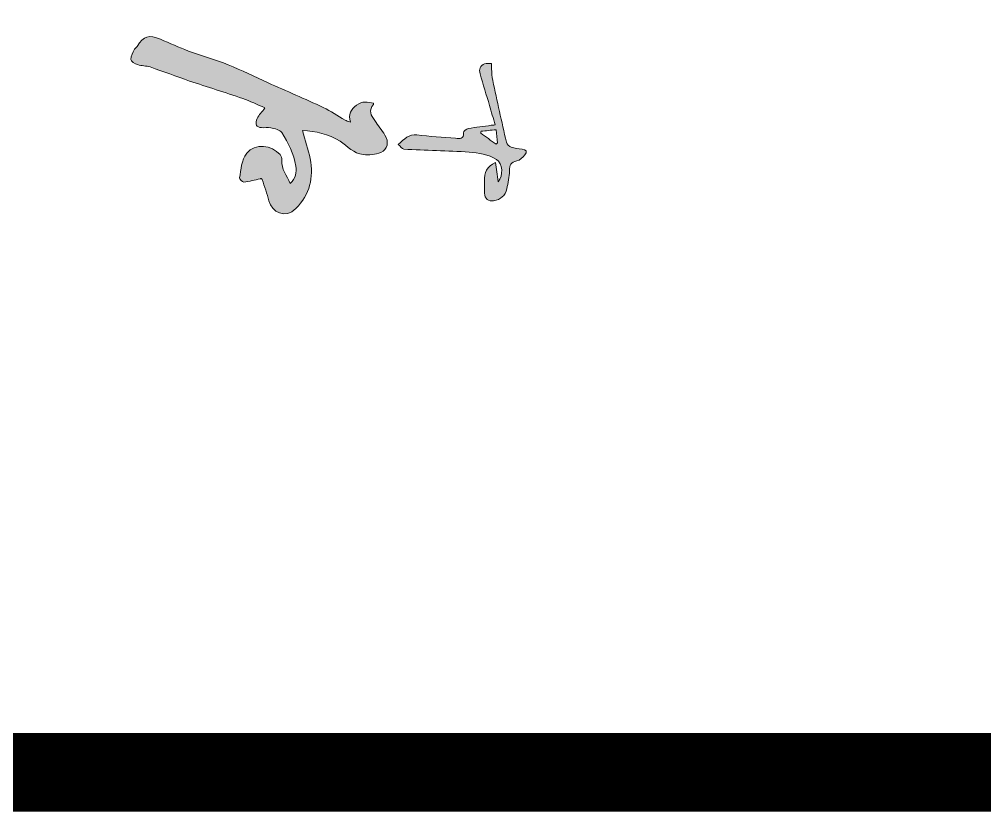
# Model space of a CAD drawing. Header units: inches. Extents: x -3733042 to -3450527, y 579159 to 997713.
# Drawn here: x -3507820 to -3505977, y 657438 to 658951 of the extents above; entities that cross this region are included whole.
import ezdxf

# ---------------------------------------------------------------- set-up
doc = ezdxf.new("R2010")
doc.units = ezdxf.units.IN
doc.header["$LTSCALE"] = 1000
doc.header["$MEASUREMENT"] = 0
doc.layers.get('0').update_dxf_attribs({"lineweight": 18})
doc.layers.add('PUB_TITLE', color=153, linetype='Continuous', lineweight=18)

msp = doc.modelspace()

# ---------------------------------------------------------------- hatches: boundary and pattern name
h = msp.add_hatch(color=256)
edge = h.paths.add_edge_path(flags=0)
edge.add_spline(control_points=[(-3506889.2, 658627.1), (-3506886.7, 658638.4), (-3506883.9, 658650.1), (-3506884.1, 658661.5)], knot_values=[0, 0, 0, 0, 34.842868, 34.842868, 34.842868, 34.842868], weights=[1, 1, 1, 1], degree=3, periodic=0)
edge.add_spline(control_points=[(-3506884.1, 658661.5), (-3506884.4, 658672.9), (-3506880.7, 658677.7), (-3506869.9, 658680.4)], knot_values=[0, 0, 0, 0, 26.477189, 26.477189, 26.477189, 26.477189], weights=[1, 1, 1, 1], degree=3, periodic=0)
edge.add_spline(control_points=[(-3506869.9, 658680.4), (-3506864, 658682), (-3506858.4, 658687.2), (-3506854.4, 658692)], knot_values=[0, 0, 0, 0, 19.651519, 19.651519, 19.651519, 19.651519], weights=[1, 1, 1, 1], degree=3, periodic=0)
edge.add_spline(control_points=[(-3506854.4, 658692), (-3506849.4, 658698), (-3506852.2, 658702.2), (-3506859.9, 658703.1)], knot_values=[0, 0, 0, 0, 16.866186, 16.866186, 16.866186, 16.866186], weights=[1, 1, 1, 1], degree=3, periodic=0)
edge.add_spline(control_points=[(-3506859.9, 658703.1), (-3506866.9, 658703.8), (-3506874.2, 658704.3), (-3506880.7, 658706.6)], knot_values=[0, 0, 0, 0, 21.097334, 21.097334, 21.097334, 21.097334], weights=[1, 1, 1, 1], degree=3, periodic=0)
edge.add_spline(control_points=[(-3506880.7, 658706.6), (-3506884.5, 658708), (-3506888.9, 658712.4), (-3506889.8, 658716.3)], knot_values=[0, 0, 0, 0, 13.685045, 13.685045, 13.685045, 13.685045], weights=[1, 1, 1, 1], degree=3, periodic=0)
edge.add_spline(control_points=[(-3506889.8, 658716.3), (-3506898.9, 658755.4), (-3506907.5, 658794.8), (-3506916, 658834.1)], knot_values=[0, 0, 0, 0, 120.770531, 120.770531, 120.770531, 120.770531], weights=[1, 1, 1, 1], degree=3, periodic=0)
edge.add_spline(control_points=[(-3506916, 658834.1), (-3506917.5, 658841.3), (-3506917.7, 658848.8), (-3506918.3, 658856.1)], knot_values=[0, 0, 0, 0, 22.133973, 22.133973, 22.133973, 22.133973], weights=[1, 1, 1, 1], degree=3, periodic=0)
edge.add_spline(control_points=[(-3506918.3, 658856.1), (-3506918.6, 658859.6), (-3506918.4, 658863.2), (-3506918.4, 658866.7)], knot_values=[0, 0, 0, 0, 10.534797, 10.534797, 10.534797, 10.534797], weights=[1, 1, 1, 1], degree=3, periodic=0)
edge.add_spline(control_points=[(-3506918.4, 658866.7), (-3506922.8, 658866.5), (-3506927.5, 658867.3), (-3506931.4, 658865.9)], knot_values=[0, 0, 0, 0, 13.063534, 13.063534, 13.063534, 13.063534], weights=[1, 1, 1, 1], degree=3, periodic=0)
edge.add_spline(control_points=[(-3506931.4, 658865.9), (-3506940.6, 658862.9), (-3506942.4, 658855.3), (-3506940.1, 658847)], knot_values=[0, 0, 0, 0, 23.462993, 23.462993, 23.462993, 23.462993], weights=[1, 1, 1, 1], degree=3, periodic=0)
edge.add_spline(control_points=[(-3506940.1, 658847), (-3506934.3, 658826.6), (-3506928.1, 658806.4), (-3506922.1, 658786.1)], knot_values=[0, 0, 0, 0, 63.546038, 63.546038, 63.546038, 63.546038], weights=[1, 1, 1, 1], degree=3, periodic=0)
edge.add_spline(control_points=[(-3506922.1, 658786.1), (-3506918.5, 658774.1), (-3506915.1, 658762.2), (-3506911.3, 658749.4)], knot_values=[0, 0, 0, 0, 38.203146, 38.203146, 38.203146, 38.203146], weights=[1, 1, 1, 1], degree=3, periodic=0)
edge.add_spline(control_points=[(-3506911.3, 658749.4), (-3506915.4, 658748.9), (-3506917.1, 658748.7), (-3506918.8, 658748.5)], knot_values=[0, 0, 0, 0, 7.519536, 7.519536, 7.519536, 7.519536], weights=[1, 1, 1, 1], degree=3, periodic=0)
edge.add_spline(control_points=[(-3506918.8, 658748.5), (-3506933.4, 658746.6), (-3506948.1, 658745.1), (-3506962.6, 658742.4)], knot_values=[0, 0, 0, 0, 44.25842, 44.25842, 44.25842, 44.25842], weights=[1, 1, 1, 1], degree=3, periodic=0)
edge.add_spline(control_points=[(-3506962.6, 658742.4), (-3506966.3, 658741.7), (-3506972.3, 658736.8), (-3506972, 658734.3)], knot_values=[0, 0, 0, 0, 13.007165, 13.007165, 13.007165, 13.007165], weights=[1, 1, 1, 1], degree=3, periodic=0)
edge.add_spline(control_points=[(-3506972, 658734.3), (-3506970.8, 658721.1), (-3506978.8, 658723), (-3506986.9, 658723.7)], knot_values=[0, 0, 0, 0, 23.075484, 23.075484, 23.075484, 23.075484], weights=[1, 1, 1, 1], degree=3, periodic=0)
edge.add_spline(control_points=[(-3506986.9, 658723.7), (-3507011.5, 658725.8), (-3507036.1, 658727.2), (-3507060.6, 658730.1)], knot_values=[0, 0, 0, 0, 74.052964, 74.052964, 74.052964, 74.052964], weights=[1, 1, 1, 1], degree=3, periodic=0)
edge.add_spline(control_points=[(-3507060.6, 658730.1), (-3507075.8, 658732), (-3507084.4, 658722.6), (-3507096.6, 658711.8)], knot_values=[0, 0, 0, 0, 41.865386, 41.865386, 41.865386, 41.865386], weights=[1, 1, 1, 1], degree=3, periodic=0)
edge.add_spline(control_points=[(-3507096.6, 658711.8), (-3507092.5, 658708.4), (-3507089.2, 658703.2), (-3507085.7, 658703)], knot_values=[0, 0, 0, 0, 14.260985, 14.260985, 14.260985, 14.260985], weights=[1, 1, 1, 1], degree=3, periodic=0)
edge.add_spline(control_points=[(-3507085.7, 658703), (-3507044.2, 658700.8), (-3507002.5, 658700.1), (-3506960.9, 658697.2)], knot_values=[0, 0, 0, 0, 124.906471, 124.906471, 124.906471, 124.906471], weights=[1, 1, 1, 1], degree=3, periodic=0)
edge.add_spline(control_points=[(-3506960.9, 658697.2), (-3506943, 658695.9), (-3506924.7, 658693.1), (-3506908.6, 658683.2)], knot_values=[0, 0, 0, 0, 54.758291, 54.758291, 54.758291, 54.758291], weights=[1, 1, 1, 1], degree=3, periodic=0)
edge.add_spline(control_points=[(-3506908.6, 658683.2), (-3506897.5, 658676.3), (-3506894.7, 658651.9), (-3506905.9, 658640.7)], knot_values=[0, 0, 0, 0, 47.254849, 47.254849, 47.254849, 47.254849], weights=[1, 1, 1, 1], degree=3, periodic=0)
edge.add_spline(control_points=[(-3506905.9, 658640.7), (-3506907.5, 658653.7), (-3506909, 658665.5), (-3506910.5, 658677.5)], knot_values=[0, 0, 0, 0, 37.08, 37.08, 37.08, 37.08], weights=[1, 1, 1, 1], degree=3, periodic=0)
edge.add_spline(control_points=[(-3506910.5, 658677.5), (-3506927, 658670.2), (-3506933, 658658.3), (-3506931.7, 658641.9)], knot_values=[0, 0, 0, 0, 44.75449, 44.75449, 44.75449, 44.75449], weights=[1, 1, 1, 1], degree=3, periodic=0)
edge.add_spline(control_points=[(-3506931.7, 658641.9), (-3506931, 658634.2), (-3506931.6, 658626.4), (-3506931.6, 658618.6)], knot_values=[0, 0, 0, 0, 23.29589, 23.29589, 23.29589, 23.29589], weights=[1, 1, 1, 1], degree=3, periodic=0)
edge.add_spline(control_points=[(-3506931.6, 658618.6), (-3506931.6, 658608.8), (-3506924, 658602.5), (-3506914.2, 658604.3)], knot_values=[0, 0, 0, 0, 26.05493, 26.05493, 26.05493, 26.05493], weights=[1, 1, 1, 1], degree=3, periodic=0)
edge.add_spline(control_points=[(-3506914.2, 658604.3), (-3506901.2, 658606.8), (-3506892.1, 658613.9), (-3506889.2, 658627.1)], knot_values=[0, 0, 0, 0, 36.113608, 36.113608, 36.113608, 36.113608], weights=[1, 1, 1, 1], degree=3, periodic=0)
edge = h.paths.add_edge_path(flags=0)
edge.add_spline(control_points=[(-3506906.6, 658715), (-3506907.7, 658714.1), (-3506908.7, 658713.3), (-3506909.7, 658712.5)], knot_values=[0, 0, 0, 0, 3.92456, 3.92456, 3.92456, 3.92456], weights=[1, 1, 1, 1], degree=3, periodic=0)
edge.add_spline(control_points=[(-3506909.7, 658712.5), (-3506919.4, 658719.5), (-3506929.2, 658726.6), (-3506938.9, 658733.7)], knot_values=[0, 0, 0, 0, 36.100795, 36.100795, 36.100795, 36.100795], weights=[1, 1, 1, 1], degree=3, periodic=0)
edge.add_spline(control_points=[(-3506938.9, 658733.7), (-3506938.6, 658734.8), (-3506938.3, 658735.9), (-3506938, 658737.1)], knot_values=[0, 0, 0, 0, 3.518344, 3.518344, 3.518344, 3.518344], weights=[1, 1, 1, 1], degree=3, periodic=0)
edge.add_spline(control_points=[(-3506938, 658737.1), (-3506928.9, 658738), (-3506919.8, 658739), (-3506909.6, 658740.1)], knot_values=[0, 0, 0, 0, 28.483965, 28.483965, 28.483965, 28.483965], weights=[1, 1, 1, 1], degree=3, periodic=0)
edge.add_spline(control_points=[(-3506909.6, 658740.1), (-3506908.6, 658731.1), (-3506907.6, 658723.1), (-3506906.6, 658715)], knot_values=[0, 0, 0, 0, 25.274546, 25.274546, 25.274546, 25.274546], weights=[1, 1, 1, 1], degree=3, periodic=0)
edge = h.paths.add_edge_path(flags=0)
edge.add_spline(control_points=[(-3507279.5, 658738.6), (-3507253.8, 658737.1), (-3507229.3, 658732.1), (-3507207.5, 658718)], knot_values=[0, 0, 0, 0, 75.794614, 75.794614, 75.794614, 75.794614], weights=[1, 1, 1, 1], degree=3, periodic=0)
edge.add_spline(control_points=[(-3507207.5, 658718), (-3507193.2, 658708.7), (-3507181.4, 658694.1), (-3507163.3, 658692.7)], knot_values=[0, 0, 0, 0, 51.688747, 51.688747, 51.688747, 51.688747], weights=[1, 1, 1, 1], degree=3, periodic=0)
edge.add_spline(control_points=[(-3507163.3, 658692.7), (-3507152.2, 658691.7), (-3507139.8, 658692.4), (-3507129.7, 658696.5)], knot_values=[0, 0, 0, 0, 34.116049, 34.116049, 34.116049, 34.116049], weights=[1, 1, 1, 1], degree=3, periodic=0)
edge.add_spline(control_points=[(-3507129.7, 658696.5), (-3507116.5, 658702.1), (-3507113.9, 658717.7), (-3507121.8, 658729.8)], knot_values=[0, 0, 0, 0, 39.270942, 39.270942, 39.270942, 39.270942], weights=[1, 1, 1, 1], degree=3, periodic=0)
edge.add_spline(control_points=[(-3507121.8, 658729.8), (-3507128.1, 658739.2), (-3507134.6, 658748.4), (-3507141.3, 658757.6)], knot_values=[0, 0, 0, 0, 33.907497, 33.907497, 33.907497, 33.907497], weights=[1, 1, 1, 1], degree=3, periodic=0)
edge.add_spline(control_points=[(-3507141.3, 658757.6), (-3507148.4, 658767.5), (-3507153.6, 658777.4), (-3507143.4, 658788.5)], knot_values=[0, 0, 0, 0, 34.412729, 34.412729, 34.412729, 34.412729], weights=[1, 1, 1, 1], degree=3, periodic=0)
edge.add_spline(control_points=[(-3507143.4, 658788.5), (-3507143.1, 658788.8), (-3507143.5, 658789.8), (-3507143.6, 658790.5)], knot_values=[0, 0, 0, 0, 2.118778, 2.118778, 2.118778, 2.118778], weights=[1, 1, 1, 1], degree=3, periodic=0)
edge.add_spline(control_points=[(-3507143.6, 658790.5), (-3507154.7, 658792.2), (-3507164.7, 658795.9), (-3507176.1, 658786.8)], knot_values=[0, 0, 0, 0, 34.102346, 34.102346, 34.102346, 34.102346], weights=[1, 1, 1, 1], degree=3, periodic=0)
edge.add_spline(control_points=[(-3507176.1, 658786.8), (-3507186.9, 658778.2), (-3507192.8, 658770.3), (-3507187.3, 658754.3)], knot_values=[0, 0, 0, 0, 37.564667, 37.564667, 37.564667, 37.564667], weights=[1, 1, 1, 1], degree=3, periodic=0)
edge.add_spline(control_points=[(-3507187.3, 658754.3), (-3507192.9, 658756.4), (-3507195.6, 658757.1), (-3507198, 658758.4)], knot_values=[0, 0, 0, 0, 11.444245, 11.444245, 11.444245, 11.444245], weights=[1, 1, 1, 1], degree=3, periodic=0)
edge.add_spline(control_points=[(-3507198, 658758.4), (-3507211.9, 658766.5), (-3507225.2, 658775.8), (-3507239.7, 658782.5)], knot_values=[0, 0, 0, 0, 48.224772, 48.224772, 48.224772, 48.224772], weights=[1, 1, 1, 1], degree=3, periodic=0)
edge.add_spline(control_points=[(-3507239.7, 658782.5), (-3507274.4, 658798.9), (-3507309.8, 658813.9), (-3507344.9, 658829.7)], knot_values=[0, 0, 0, 0, 115.268592, 115.268592, 115.268592, 115.268592], weights=[1, 1, 1, 1], degree=3, periodic=0)
edge.add_spline(control_points=[(-3507344.9, 658829.7), (-3507370.3, 658841.1), (-3507395.2, 658853.7), (-3507421, 658864.1)], knot_values=[0, 0, 0, 0, 83.559607, 83.559607, 83.559607, 83.559607], weights=[1, 1, 1, 1], degree=3, periodic=0)
edge.add_spline(control_points=[(-3507421, 658864.1), (-3507445.8, 658874), (-3507471.8, 658881.1), (-3507496.9, 658890.4)], knot_values=[0, 0, 0, 0, 80.345641, 80.345641, 80.345641, 80.345641], weights=[1, 1, 1, 1], degree=3, periodic=0)
edge.add_spline(control_points=[(-3507496.9, 658890.4), (-3507515, 658897.1), (-3507532.6, 658905.2), (-3507550.3, 658912.8)], knot_values=[0, 0, 0, 0, 57.928285, 57.928285, 57.928285, 57.928285], weights=[1, 1, 1, 1], degree=3, periodic=0)
edge.add_spline(control_points=[(-3507550.3, 658912.8), (-3507572.4, 658922.3), (-3507582.3, 658919.3), (-3507594.9, 658899)], knot_values=[0, 0, 0, 0, 53.324417, 53.324417, 53.324417, 53.324417], weights=[1, 1, 1, 1], degree=3, periodic=0)
edge.add_spline(control_points=[(-3507594.9, 658899), (-3507596.1, 658897), (-3507599.1, 658896), (-3507599.9, 658894)], knot_values=[0, 0, 0, 0, 7.124062, 7.124062, 7.124062, 7.124062], weights=[1, 1, 1, 1], degree=3, periodic=0)
edge.add_spline(control_points=[(-3507599.9, 658894), (-3507602.8, 658887.5), (-3507607, 658880.7), (-3507606.9, 658874.1)], knot_values=[0, 0, 0, 0, 21.308546, 21.308546, 21.308546, 21.308546], weights=[1, 1, 1, 1], degree=3, periodic=0)
edge.add_spline(control_points=[(-3507606.9, 658874.1), (-3507606.8, 658870.7), (-3507599.1, 658866.2), (-3507594, 658864.4)], knot_values=[0, 0, 0, 0, 16.721871, 16.721871, 16.721871, 16.721871], weights=[1, 1, 1, 1], degree=3, periodic=0)
edge.add_spline(control_points=[(-3507594, 658864.4), (-3507586.5, 658861.9), (-3507577.8, 658862.4), (-3507570.3, 658859.9)], knot_values=[0, 0, 0, 0, 24.124804, 24.124804, 24.124804, 24.124804], weights=[1, 1, 1, 1], degree=3, periodic=0)
edge.add_spline(control_points=[(-3507570.3, 658859.9), (-3507545, 658851.3), (-3507520.1, 658841.7), (-3507494.8, 658833.1)], knot_values=[0, 0, 0, 0, 80.098623, 80.098623, 80.098623, 80.098623], weights=[1, 1, 1, 1], degree=3, periodic=0)
edge.add_spline(control_points=[(-3507494.8, 658833.1), (-3507461.1, 658821.7), (-3507427, 658811.2), (-3507393.3, 658799.6)], knot_values=[0, 0, 0, 0, 106.916061, 106.916061, 106.916061, 106.916061], weights=[1, 1, 1, 1], degree=3, periodic=0)
edge.add_spline(control_points=[(-3507393.3, 658799.6), (-3507379.2, 658794.7), (-3507365.7, 658788), (-3507351, 658781.8)], knot_values=[0, 0, 0, 0, 45.95587, 45.95587, 45.95587, 45.95587], weights=[1, 1, 1, 1], degree=3, periodic=0)
edge.add_spline(control_points=[(-3507351, 658781.8), (-3507356.7, 658774.1), (-3507362.2, 658768.3), (-3507365.9, 658761.4)], knot_values=[0, 0, 0, 0, 25.260704, 25.260704, 25.260704, 25.260704], weights=[1, 1, 1, 1], degree=3, periodic=0)
edge.add_spline(control_points=[(-3507365.9, 658761.4), (-3507367.9, 658757.8), (-3507368.2, 658752.2), (-3507367, 658748.1)], knot_values=[0, 0, 0, 0, 13.648132, 13.648132, 13.648132, 13.648132], weights=[1, 1, 1, 1], degree=3, periodic=0)
edge.add_spline(control_points=[(-3507367, 658748.1), (-3507366.4, 658745.9), (-3507361.1, 658744.3), (-3507357.8, 658744)], knot_values=[0, 0, 0, 0, 10.468751, 10.468751, 10.468751, 10.468751], weights=[1, 1, 1, 1], degree=3, periodic=0)
edge.add_spline(control_points=[(-3507357.8, 658744), (-3507351.8, 658743.4), (-3507345.5, 658745.3), (-3507339.9, 658743.9)], knot_values=[0, 0, 0, 0, 17.955761, 17.955761, 17.955761, 17.955761], weights=[1, 1, 1, 1], degree=3, periodic=0)
edge.add_spline(control_points=[(-3507339.9, 658743.9), (-3507332.3, 658742), (-3507322.2, 658740), (-3507318.8, 658734.5)], knot_values=[0, 0, 0, 0, 23.545532, 23.545532, 23.545532, 23.545532], weights=[1, 1, 1, 1], degree=3, periodic=0)
edge.add_spline(control_points=[(-3507318.8, 658734.5), (-3507306.4, 658714.8), (-3507295.2, 658694.2), (-3507292, 658670.5)], knot_values=[0, 0, 0, 0, 69.953017, 69.953017, 69.953017, 69.953017], weights=[1, 1, 1, 1], degree=3, periodic=0)
edge.add_spline(control_points=[(-3507292, 658670.5), (-3507290.4, 658658.7), (-3507292, 658647.5), (-3507302.5, 658637.3)], knot_values=[0, 0, 0, 0, 36.298344, 36.298344, 36.298344, 36.298344], weights=[1, 1, 1, 1], degree=3, periodic=0)
edge.add_spline(control_points=[(-3507302.5, 658637.3), (-3507308.9, 658652.7), (-3507320.2, 658664.7), (-3507318.4, 658682.1)], knot_values=[0, 0, 0, 0, 48.279492, 48.279492, 48.279492, 48.279492], weights=[1, 1, 1, 1], degree=3, periodic=0)
edge.add_spline(control_points=[(-3507318.4, 658682.1), (-3507318, 658685.5), (-3507319.7, 658690.1), (-3507322.1, 658692.8)], knot_values=[0, 0, 0, 0, 11.63689, 11.63689, 11.63689, 11.63689], weights=[1, 1, 1, 1], degree=3, periodic=0)
edge.add_spline(control_points=[(-3507322.1, 658692.8), (-3507337.7, 658710.5), (-3507369.8, 658714.9), (-3507385.6, 658695.2)], knot_values=[0, 0, 0, 0, 71.808373, 71.808373, 71.808373, 71.808373], weights=[1, 1, 1, 1], degree=3, periodic=0)
edge.add_spline(control_points=[(-3507385.6, 658695.2), (-3507396.8, 658681.3), (-3507395.9, 658664.1), (-3507399.5, 658648.2)], knot_values=[0, 0, 0, 0, 49.566485, 49.566485, 49.566485, 49.566485], weights=[1, 1, 1, 1], degree=3, periodic=0)
edge.add_spline(control_points=[(-3507399.5, 658648.2), (-3507400, 658646.1), (-3507393.9, 658639.9), (-3507391.4, 658640.2)], knot_values=[0, 0, 0, 0, 12.091291, 12.091291, 12.091291, 12.091291], weights=[1, 1, 1, 1], degree=3, periodic=0)
edge.add_spline(control_points=[(-3507391.4, 658640.2), (-3507380.7, 658641.3), (-3507370.2, 658644.1), (-3507359.6, 658646.4)], knot_values=[0, 0, 0, 0, 32.399498, 32.399498, 32.399498, 32.399498], weights=[1, 1, 1, 1], degree=3, periodic=0)
edge.add_spline(control_points=[(-3507359.6, 658646.4), (-3507358.6, 658648), (-3507356.9, 658646.5), (-3507356.3, 658644.7)], knot_values=[0, 0, 0, 0, 4.786292, 4.786292, 4.786292, 4.786292], weights=[1, 1, 1, 1], degree=3, periodic=0)
edge.add_spline(control_points=[(-3507356.3, 658644.7), (-3507351.8, 658631.3), (-3507346.6, 658618.1), (-3507343.3, 658604.5)], knot_values=[0, 0, 0, 0, 42.261771, 42.261771, 42.261771, 42.261771], weights=[1, 1, 1, 1], degree=3, periodic=0)
edge.add_spline(control_points=[(-3507343.3, 658604.5), (-3507337.8, 658582.5), (-3507311.6, 658569.3), (-3507291.8, 658589.5)], knot_values=[0, 0, 0, 0, 66.352598, 66.352598, 66.352598, 66.352598], weights=[1, 1, 1, 1], degree=3, periodic=0)
edge.add_spline(control_points=[(-3507291.8, 658589.5), (-3507265.4, 658616.6), (-3507257.3, 658648.7), (-3507264.6, 658684.9)], knot_values=[0, 0, 0, 0, 103.588255, 103.588255, 103.588255, 103.588255], weights=[1, 1, 1, 1], degree=3, periodic=0)
edge.add_spline(control_points=[(-3507264.6, 658684.9), (-3507268.1, 658702.6), (-3507274.2, 658719.9), (-3507279.5, 658738.6)], knot_values=[0, 0, 0, 0, 55.845286, 55.845286, 55.845286, 55.845286], weights=[1, 1, 1, 1], degree=3, periodic=0)

# ---------------------------------------------------------------- linework, layer by layer
for points in [[(-3507594.9, 658899), (-3507582.3, 658919.3), (-3507572.4, 658922.3), (-3507550.3, 658912.8)], [(-3507550.3, 658912.8), (-3507532.6, 658905.2), (-3507515, 658897.1), (-3507496.9, 658890.4)], [(-3507606.9, 658874.1), (-3507607, 658880.7), (-3507602.8, 658887.5), (-3507599.9, 658894)], [(-3507599.9, 658894), (-3507599.1, 658896), (-3507596.1, 658897), (-3507594.9, 658899)], [(-3507496.9, 658890.4), (-3507471.8, 658881.1), (-3507445.8, 658874), (-3507421, 658864.1)], [(-3507594, 658864.4), (-3507599.1, 658866.2), (-3507606.8, 658870.7), (-3507606.9, 658874.1)], [(-3507570.3, 658859.9), (-3507577.8, 658862.4), (-3507586.5, 658861.9), (-3507594, 658864.4)], [(-3507494.8, 658833.1), (-3507520.1, 658841.7), (-3507545, 658851.3), (-3507570.3, 658859.9)], [(-3507421, 658864.1), (-3507395.2, 658853.7), (-3507370.3, 658841.1), (-3507344.9, 658829.7)], [(-3506940.1, 658847), (-3506942.4, 658855.3), (-3506940.6, 658862.9), (-3506931.4, 658865.9)], [(-3506931.4, 658865.9), (-3506927.5, 658867.3), (-3506922.8, 658866.5), (-3506918.4, 658866.7)], [(-3506918.4, 658866.7), (-3506918.4, 658863.2), (-3506918.6, 658859.6), (-3506918.3, 658856.1)], [(-3506918.3, 658856.1), (-3506917.7, 658848.8), (-3506917.5, 658841.3), (-3506916, 658834.1)], [(-3507393.3, 658799.6), (-3507427, 658811.2), (-3507461.1, 658821.7), (-3507494.8, 658833.1)], [(-3506922.1, 658786.1), (-3506928.1, 658806.4), (-3506934.3, 658826.6), (-3506940.1, 658847)], [(-3506916, 658834.1), (-3506907.5, 658794.8), (-3506898.9, 658755.4), (-3506889.8, 658716.3)], [(-3507344.9, 658829.7), (-3507309.8, 658813.9), (-3507274.4, 658798.9), (-3507239.7, 658782.5)], [(-3507351, 658781.8), (-3507365.7, 658788), (-3507379.2, 658794.7), (-3507393.3, 658799.6)], [(-3507365.9, 658761.4), (-3507362.2, 658768.3), (-3507356.7, 658774.1), (-3507351, 658781.8)], [(-3507239.7, 658782.5), (-3507225.2, 658775.8), (-3507211.9, 658766.5), (-3507198, 658758.4)], [(-3507187.3, 658754.3), (-3507192.8, 658770.3), (-3507186.9, 658778.2), (-3507176.1, 658786.8)], [(-3507176.1, 658786.8), (-3507164.7, 658795.9), (-3507154.7, 658792.2), (-3507143.6, 658790.5)], [(-3507143.4, 658788.5), (-3507153.6, 658777.4), (-3507148.4, 658767.5), (-3507141.3, 658757.6)], [(-3507143.6, 658790.5), (-3507143.5, 658789.8), (-3507143.1, 658788.8), (-3507143.4, 658788.5)], [(-3506911.3, 658749.4), (-3506915.1, 658762.2), (-3506918.5, 658774.1), (-3506922.1, 658786.1)], [(-3507367, 658748.1), (-3507368.2, 658752.2), (-3507367.9, 658757.8), (-3507365.9, 658761.4)], [(-3507198, 658758.4), (-3507195.6, 658757.1), (-3507192.9, 658756.4), (-3507187.3, 658754.3)], [(-3507141.3, 658757.6), (-3507134.6, 658748.4), (-3507128.1, 658739.2), (-3507121.8, 658729.8)], [(-3507357.8, 658744), (-3507361.1, 658744.3), (-3507366.4, 658745.9), (-3507367, 658748.1)], [(-3507339.9, 658743.9), (-3507345.5, 658745.3), (-3507351.8, 658743.4), (-3507357.8, 658744)], [(-3507318.8, 658734.5), (-3507322.2, 658740), (-3507332.3, 658742), (-3507339.9, 658743.9)], [(-3507207.5, 658718), (-3507229.3, 658732.1), (-3507253.8, 658737.1), (-3507279.5, 658738.6)], [(-3507279.5, 658738.6), (-3507274.2, 658719.9), (-3507268.1, 658702.6), (-3507264.6, 658684.9)], [(-3506972, 658734.3), (-3506972.3, 658736.8), (-3506966.3, 658741.7), (-3506962.6, 658742.4)], [(-3506962.6, 658742.4), (-3506948.1, 658745.1), (-3506933.4, 658746.6), (-3506918.8, 658748.5)], [(-3506909.6, 658740.1), (-3506919.8, 658739), (-3506928.9, 658738), (-3506938, 658737.1)], [(-3506918.8, 658748.5), (-3506917.1, 658748.7), (-3506915.4, 658748.9), (-3506911.3, 658749.4)], [(-3506906.6, 658715), (-3506907.6, 658723.1), (-3506908.6, 658731.1), (-3506909.6, 658740.1)], [(-3507292, 658670.5), (-3507295.2, 658694.2), (-3507306.4, 658714.8), (-3507318.8, 658734.5)], [(-3507121.8, 658729.8), (-3507113.9, 658717.7), (-3507116.5, 658702.1), (-3507129.7, 658696.5)], [(-3507096.6, 658711.8), (-3507084.4, 658722.6), (-3507075.8, 658732), (-3507060.6, 658730.1)], [(-3507060.6, 658730.1), (-3507036.1, 658727.2), (-3507011.5, 658725.8), (-3506986.9, 658723.7)], [(-3506986.9, 658723.7), (-3506978.8, 658723), (-3506970.8, 658721.1), (-3506972, 658734.3)], [(-3506938, 658737.1), (-3506938.3, 658735.9), (-3506938.6, 658734.8), (-3506938.9, 658733.7)], [(-3506938.9, 658733.7), (-3506929.2, 658726.6), (-3506919.4, 658719.5), (-3506909.7, 658712.5)], [(-3507385.6, 658695.2), (-3507369.8, 658714.9), (-3507337.7, 658710.5), (-3507322.1, 658692.8)], [(-3507163.3, 658692.7), (-3507181.4, 658694.1), (-3507193.2, 658708.7), (-3507207.5, 658718)], [(-3507085.7, 658703), (-3507089.2, 658703.2), (-3507092.5, 658708.4), (-3507096.6, 658711.8)], [(-3506960.9, 658697.2), (-3507002.5, 658700.1), (-3507044.2, 658700.8), (-3507085.7, 658703)], [(-3506909.7, 658712.5), (-3506908.7, 658713.3), (-3506907.7, 658714.1), (-3506906.6, 658715)], [(-3506889.8, 658716.3), (-3506888.9, 658712.4), (-3506884.5, 658708), (-3506880.7, 658706.6)], [(-3506880.7, 658706.6), (-3506874.2, 658704.3), (-3506866.9, 658703.8), (-3506859.9, 658703.1)], [(-3506859.9, 658703.1), (-3506852.2, 658702.2), (-3506849.4, 658698), (-3506854.4, 658692)], [(-3507399.5, 658648.2), (-3507395.9, 658664.1), (-3507396.8, 658681.3), (-3507385.6, 658695.2)], [(-3507322.1, 658692.8), (-3507319.7, 658690.1), (-3507318, 658685.5), (-3507318.4, 658682.1)], [(-3507264.6, 658684.9), (-3507257.3, 658648.7), (-3507265.4, 658616.6), (-3507291.8, 658589.5)], [(-3507129.7, 658696.5), (-3507139.8, 658692.4), (-3507152.2, 658691.7), (-3507163.3, 658692.7)], [(-3506908.6, 658683.2), (-3506924.7, 658693.1), (-3506943, 658695.9), (-3506960.9, 658697.2)], [(-3506905.9, 658640.7), (-3506894.7, 658651.9), (-3506897.5, 658676.3), (-3506908.6, 658683.2)], [(-3506854.4, 658692), (-3506858.4, 658687.2), (-3506864, 658682), (-3506869.9, 658680.4)], [(-3507318.4, 658682.1), (-3507320.2, 658664.7), (-3507308.9, 658652.7), (-3507302.5, 658637.3)], [(-3507302.5, 658637.3), (-3507292, 658647.5), (-3507290.4, 658658.7), (-3507292, 658670.5)], [(-3506931.7, 658641.9), (-3506933, 658658.3), (-3506927, 658670.2), (-3506910.5, 658677.5)], [(-3506910.5, 658677.5), (-3506909, 658665.5), (-3506907.5, 658653.7), (-3506905.9, 658640.7)], [(-3506869.9, 658680.4), (-3506880.7, 658677.7), (-3506884.4, 658672.9), (-3506884.1, 658661.5)], [(-3507391.4, 658640.2), (-3507393.9, 658639.9), (-3507400, 658646.1), (-3507399.5, 658648.2)], [(-3507359.6, 658646.4), (-3507370.2, 658644.1), (-3507380.7, 658641.3), (-3507391.4, 658640.2)], [(-3507356.3, 658644.7), (-3507356.9, 658646.5), (-3507358.6, 658648), (-3507359.6, 658646.4)], [(-3506884.1, 658661.5), (-3506883.9, 658650.1), (-3506886.7, 658638.4), (-3506889.2, 658627.1)], [(-3507343.3, 658604.5), (-3507346.6, 658618.1), (-3507351.8, 658631.3), (-3507356.3, 658644.7)], [(-3506931.6, 658618.6), (-3506931.6, 658626.4), (-3506931, 658634.2), (-3506931.7, 658641.9)], [(-3506914.2, 658604.3), (-3506924, 658602.5), (-3506931.6, 658608.8), (-3506931.6, 658618.6)], [(-3506889.2, 658627.1), (-3506892.1, 658613.9), (-3506901.2, 658606.8), (-3506914.2, 658604.3)], [(-3507291.8, 658589.5), (-3507311.6, 658569.3), (-3507337.8, 658582.5), (-3507343.3, 658604.5)]]:
    msp.add_open_spline(points, degree=3)
at = {"layer": 'PUB_TITLE'}
msp.add_lwpolyline([(-3560476.8, 657512.6, 150, 150, 0), (-3500476.8, 657512.6, 150, 150, 0), (-3500476.8, 763712.6, 150, 150, 0), (-3560476.8, 763712.6, 150, 150, 0)], format="xyseb", close=True, dxfattribs=at)

doc.saveas('drawing.dxf')
